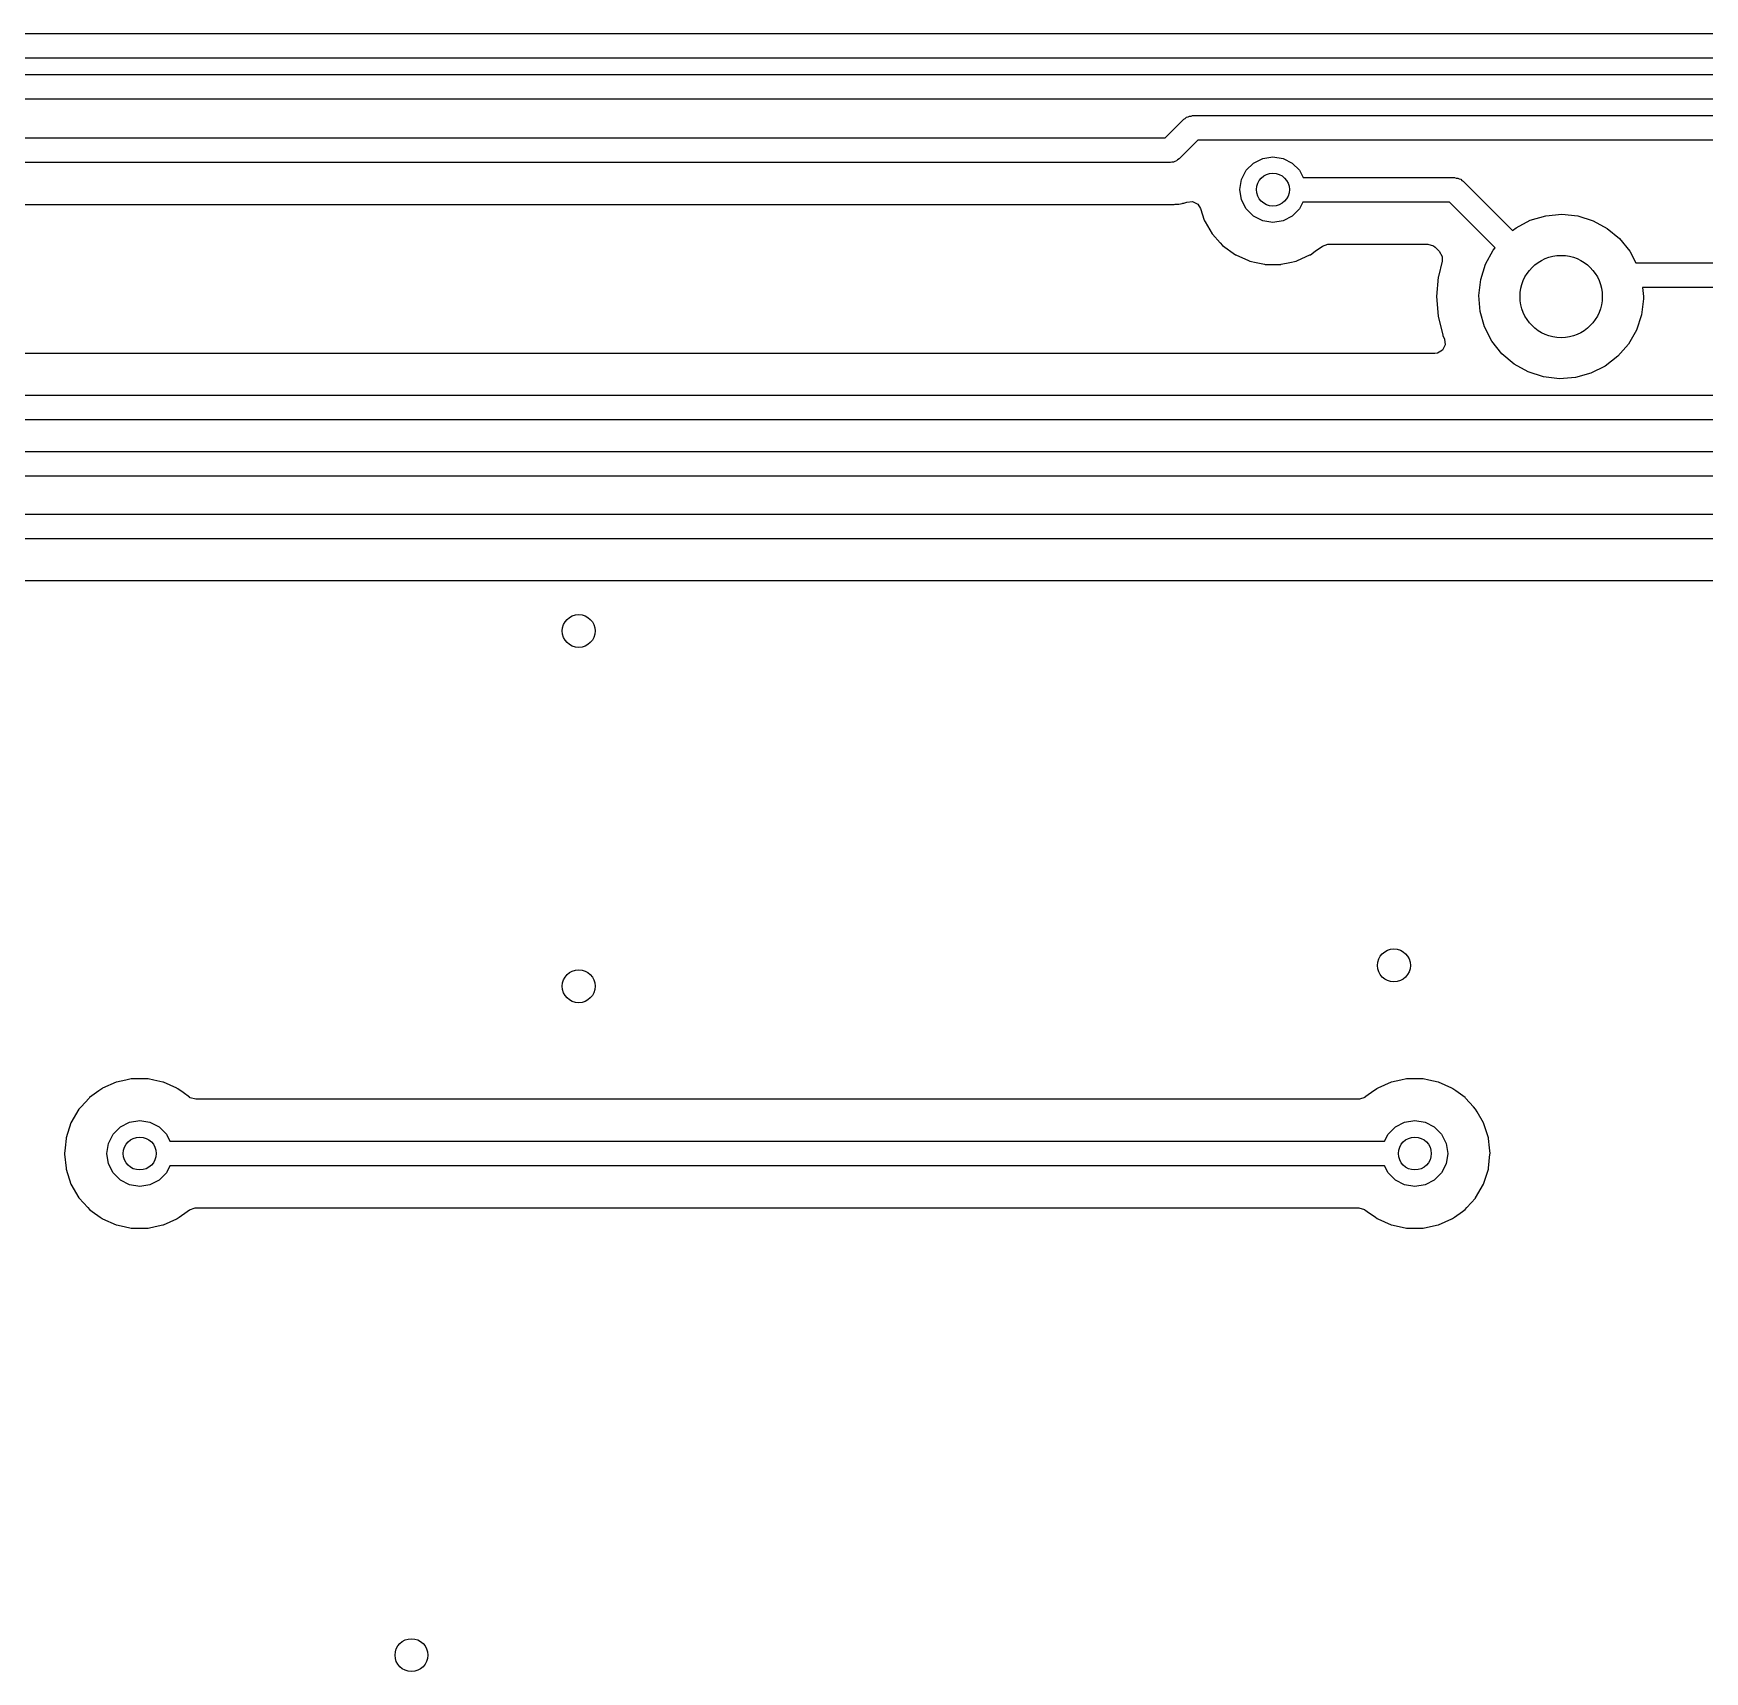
# Model space of a CAD drawing. Extents: x 51 to 243, y -135 to -54.
# Drawn here: x 156.7 to 177, y -93.93 to -74.02 of the extents above; entities that cross this region are included whole.
import ezdxf

# ---------------------------------------------------------------- set-up
doc = ezdxf.new("R2010")
doc.units = 0
doc.layers.add('BLACK', color=7, linetype='CONTINUOUS')

msp = doc.modelspace()

# ---------------------------------------------------------------- linework, layer by layer
at = {"layer": 'BLACK', "linetype": 'CONTINUOUS'}
for p, q in [((147.687, -74.018), (209.183, -74.018)), ((209.183, -74.318), (147.687, -74.318)), ((147.88, -74.5175), (195.064, -74.5175)), ((195.001, -74.8175), (147.943, -74.8175)), ((170.449, -75.288), (170.676, -75.061)), ((170.676, -75.061), (170.693, -75.0511)), ((170.693, -75.0511), (170.707, -75.0371)), ((170.707, -75.0371), (170.726, -75.032)), ((170.726, -75.032), (170.743, -75.0221)), ((170.743, -75.0221), (170.763, -75.0221)), ((170.763, -75.0221), (170.782, -75.017)), ((170.782, -75.017), (177.499, -75.017)), ((97.395, -75.288), (170.449, -75.288)), ((170.844, -75.317), (170.617, -75.5441)), ((177.437, -75.317), (170.844, -75.317)), ((171.522, -75.5929), (171.634, -75.5361)), ((171.634, -75.5361), (171.757, -75.5165)), ((171.757, -75.5165), (171.881, -75.5361)), ((171.881, -75.5361), (171.993, -75.5929)), ((170.511, -75.588), (97.395, -75.588)), ((170.53, -75.5829), (170.511, -75.588)), ((170.55, -75.5829), (170.53, -75.5829)), ((170.567, -75.573), (170.55, -75.5829)), ((170.586, -75.5679), (170.567, -75.573)), ((170.6, -75.5539), (170.586, -75.5679)), ((170.617, -75.5441), (170.6, -75.5539)), ((171.377, -75.7929), (171.434, -75.6814)), ((171.434, -75.6814), (171.522, -75.5929)), ((171.993, -75.5929), (172.081, -75.6814)), ((172.081, -75.6814), (172.126, -75.7705)), ((171.357, -75.9165), (171.377, -75.7929)), ((171.377, -76.0401), (171.357, -75.9165)), ((172.126, -75.7705), (173.965, -75.7705)), ((173.965, -75.7705), (173.984, -75.7756)), ((173.984, -75.7756), (174.003, -75.7756)), ((174.003, -75.7756), (174.02, -75.7855)), ((174.02, -75.7855), (174.04, -75.7906)), ((174.04, -75.7906), (174.053, -75.8046)), ((174.053, -75.8046), (174.071, -75.8145)), ((174.071, -75.8145), (174.67, -76.4136)), ((97.7082, -76.0965), (170.429, -76.0965)), ((170.429, -76.0965), (170.441, -76.0971)), ((170.441, -76.0971), (170.441, -76.0971)), ((170.441, -76.0971), (170.449, -76.0988)), ((170.449, -76.0988), (170.52, -76.0966)), ((170.52, -76.0966), (170.524, -76.0965)), ((170.524, -76.0965), (170.553, -76.0965)), ((170.553, -76.0965), (170.557, -76.0959)), ((170.557, -76.0959), (170.569, -76.095)), ((170.569, -76.095), (170.615, -76.0936)), ((170.615, -76.0936), (170.636, -76.0876)), ((170.636, -76.0876), (170.655, -76.0836)), ((170.655, -76.0836), (170.662, -76.0827)), ((170.662, -76.0827), (170.668, -76.0819)), ((170.668, -76.0819), (170.676, -76.0809)), ((170.668, -76.0819), (170.668, -76.0819)), ((170.676, -76.0809), (170.71, -76.0674)), ((170.71, -76.0674), (170.781, -76.0609)), ((170.781, -76.0609), (170.844, -76.0937)), ((170.844, -76.0937), (170.877, -76.1456)), ((170.877, -76.1456), (170.923, -76.2881)), ((171.434, -76.1516), (171.377, -76.0401)), ((172.122, -76.0705), (172.081, -76.1516)), ((173.902, -76.0705), (172.122, -76.0705)), ((174.457, -76.6249), (173.902, -76.0705)), ((170.923, -76.2881), (170.926, -76.2938)), ((170.926, -76.2938), (170.926, -76.2938)), ((170.926, -76.2938), (170.934, -76.3068)), ((170.934, -76.3068), (171.018, -76.4535)), ((171.522, -76.2401), (171.434, -76.1516)), ((171.634, -76.2969), (171.522, -76.2401)), ((171.757, -76.3165), (171.634, -76.2969)), ((171.881, -76.2969), (171.757, -76.3165)), ((171.993, -76.2401), (171.881, -76.2969)), ((172.081, -76.1516), (171.993, -76.2401)), ((174.712, -76.3792), (174.885, -76.2888)), ((174.885, -76.2888), (175.073, -76.2337)), ((175.073, -76.2337), (175.267, -76.216)), ((175.267, -76.216), (175.461, -76.2364)), ((175.461, -76.2364), (175.648, -76.2941)), ((175.648, -76.2941), (175.819, -76.387)), ((171.018, -76.4535), (171.023, -76.4584)), ((171.023, -76.4584), (171.023, -76.4584)), ((171.023, -76.4584), (171.118, -76.5645)), ((174.67, -76.4136), (174.712, -76.3792)), ((175.819, -76.387), (175.97, -76.5114)), ((175.97, -76.5114), (176.093, -76.6626)), ((171.118, -76.5645), (171.146, -76.5954)), ((171.146, -76.5954), (171.301, -76.7076)), ((171.301, -76.7076), (171.307, -76.7103)), ((171.307, -76.7103), (171.307, -76.7103)), ((171.307, -76.7103), (171.46, -76.7786)), ((172.055, -76.7786), (172.208, -76.7103)), ((172.208, -76.7103), (172.214, -76.7076)), ((172.208, -76.7103), (172.208, -76.7103)), ((172.214, -76.7076), (172.271, -76.6661)), ((172.271, -76.6661), (172.358, -76.6031)), ((172.358, -76.6031), (172.425, -76.5792)), ((172.425, -76.5792), (172.432, -76.579)), ((172.432, -76.579), (173.64, -76.579)), ((173.64, -76.579), (173.708, -76.599)), ((173.708, -76.599), (173.729, -76.6159)), ((173.729, -76.6159), (173.779, -76.6661)), ((173.779, -76.6661), (173.813, -76.7284)), ((173.813, -76.7284), (173.812, -76.7846)), ((174.341, -76.8221), (174.435, -76.651)), ((174.435, -76.651), (174.457, -76.6249)), ((176.093, -76.6626), (176.169, -76.8057)), ((171.46, -76.7786), (171.475, -76.7853)), ((171.475, -76.7853), (171.552, -76.8016)), ((171.552, -76.8016), (171.655, -76.8237)), ((171.655, -76.8237), (171.655, -76.8237)), ((171.655, -76.8237), (171.662, -76.825)), ((171.662, -76.825), (171.853, -76.825)), ((171.853, -76.825), (171.859, -76.8237)), ((171.859, -76.8237), (171.963, -76.8016)), ((171.859, -76.8237), (171.859, -76.8237)), ((171.963, -76.8016), (172.04, -76.7853)), ((172.04, -76.7853), (172.055, -76.7786)), ((173.812, -76.7846), (173.768, -76.9707)), ((174.282, -77.0081), (174.341, -76.8221)), ((176.169, -76.8057), (177.998, -76.8057)), ((173.765, -76.9793), (173.747, -77.216)), ((173.768, -76.9707), (173.765, -76.9793)), ((174.26, -77.202), (174.282, -77.0081)), ((178.06, -77.1057), (176.249, -77.1057)), ((176.249, -77.1057), (176.26, -77.216)), ((173.747, -77.216), (173.765, -77.4527)), ((174.276, -77.3965), (174.26, -77.202)), ((176.26, -77.2439), (176.235, -77.4375)), ((176.26, -77.216), (176.26, -77.2439)), ((173.765, -77.4527), (173.767, -77.4575)), ((173.767, -77.4575), (173.767, -77.4575)), ((173.767, -77.4575), (173.8, -77.5986)), ((174.33, -77.5841), (174.276, -77.3965)), ((176.235, -77.4375), (176.174, -77.6227)), ((173.8, -77.5986), (173.821, -77.6836)), ((173.821, -77.6836), (173.823, -77.6882)), ((173.823, -77.6882), (173.823, -77.6882)), ((173.823, -77.6882), (173.841, -77.7328)), ((173.841, -77.7328), (173.849, -77.8034)), ((174.419, -77.7577), (174.33, -77.5841)), ((174.541, -77.9107), (174.419, -77.7577)), ((176.174, -77.6227), (176.077, -77.7924)), ((173.725, -77.907), (144.267, -77.907)), ((173.756, -77.9031), (173.725, -77.907)), ((173.817, -77.8669), (173.756, -77.9031)), ((173.849, -77.8034), (173.817, -77.8669)), ((174.689, -78.0371), (174.541, -77.9107)), ((175.95, -77.9402), (175.796, -78.0603)), ((176.077, -77.7924), (175.95, -77.9402)), ((174.86, -78.1324), (174.689, -78.0371)), ((175.045, -78.1927), (174.86, -78.1324)), ((175.622, -78.1483), (175.434, -78.2008)), ((175.796, -78.0603), (175.622, -78.1483)), ((175.239, -78.2158), (175.045, -78.1927)), ((175.434, -78.2008), (175.239, -78.2158)), ((143.899, -78.4155), (211.948, -78.4155)), ((212.01, -78.7155), (143.836, -78.7155)), ((111.619, -79.098), (218.124, -79.098)), ((218.186, -79.398), (111.619, -79.398)), ((107.301, -79.86), (202.692, -79.86)), ((202.63, -80.16), (107.301, -80.16)), ((143.05, -80.6685), (202.367, -80.6685)), ((157.491, -86.868), (157.377, -86.9511)), ((157.526, -86.8428), (157.491, -86.868)), ((157.531, -86.8389), (157.526, -86.8428)), ((157.526, -86.8428), (157.526, -86.8428)), ((157.537, -86.8362), (157.531, -86.8389)), ((157.7, -86.7639), (157.537, -86.8362)), ((157.537, -86.8362), (157.537, -86.8362)), ((157.706, -86.7612), (157.7, -86.7639)), ((157.7, -86.7639), (157.7, -86.7639)), ((157.818, -86.7373), (157.706, -86.7612)), ((157.886, -86.7229), (157.818, -86.7373)), ((157.893, -86.7215), (157.886, -86.7229)), ((157.886, -86.7229), (157.886, -86.7229)), ((158.083, -86.7215), (157.893, -86.7215)), ((158.09, -86.7229), (158.083, -86.7215)), ((158.158, -86.7373), (158.09, -86.7229)), ((158.09, -86.7229), (158.09, -86.7229)), ((158.27, -86.7612), (158.158, -86.7373)), ((158.276, -86.7639), (158.27, -86.7612)), ((158.439, -86.8362), (158.276, -86.7639)), ((158.276, -86.7639), (158.276, -86.7639)), ((158.445, -86.8389), (158.439, -86.8362)), ((158.439, -86.8362), (158.439, -86.8362)), ((158.45, -86.8428), (158.445, -86.8389)), ((158.515, -86.8902), (158.45, -86.8428)), ((158.45, -86.8428), (158.45, -86.8428)), ((158.594, -86.9473), (158.515, -86.8902)), ((172.955, -86.8902), (172.876, -86.9473)), ((173.02, -86.8428), (172.955, -86.8902)), ((173.025, -86.8389), (173.02, -86.8428)), ((173.02, -86.8428), (173.02, -86.8428)), ((173.031, -86.8362), (173.025, -86.8389)), ((173.194, -86.7639), (173.031, -86.8362)), ((173.031, -86.8362), (173.031, -86.8362)), ((173.2, -86.7612), (173.194, -86.7639)), ((173.194, -86.7639), (173.194, -86.7639)), ((173.312, -86.7373), (173.2, -86.7612)), ((173.38, -86.7229), (173.312, -86.7373)), ((173.387, -86.7215), (173.38, -86.7229)), ((173.38, -86.7229), (173.38, -86.7229)), ((173.577, -86.7215), (173.387, -86.7215)), ((173.584, -86.7229), (173.577, -86.7215)), ((173.652, -86.7373), (173.584, -86.7229)), ((173.584, -86.7229), (173.584, -86.7229)), ((173.764, -86.7612), (173.652, -86.7373)), ((173.77, -86.7639), (173.764, -86.7612)), ((173.933, -86.8362), (173.77, -86.7639)), ((173.77, -86.7639), (173.77, -86.7639)), ((173.939, -86.8389), (173.933, -86.8362)), ((173.933, -86.8362), (173.933, -86.8362)), ((173.944, -86.8428), (173.939, -86.8389)), ((173.979, -86.868), (173.944, -86.8428)), ((173.944, -86.8428), (173.944, -86.8428)), ((174.093, -86.9511), (173.979, -86.868)), ((157.249, -87.0931), (157.153, -87.2584)), ((157.275, -87.0642), (157.249, -87.0931)), ((157.372, -86.956), (157.275, -87.0642)), ((157.377, -86.9511), (157.372, -86.956)), ((157.372, -86.956), (157.372, -86.956)), ((158.594, -86.9474), (158.594, -86.9473)), ((158.6, -86.9515), (158.594, -86.9474)), ((158.668, -86.9715), (158.6, -86.9515)), ((172.802, -86.9715), (158.668, -86.9715)), ((172.809, -86.9713), (172.802, -86.9715)), ((172.876, -86.9474), (172.809, -86.9713)), ((172.876, -86.9473), (172.876, -86.9474)), ((174.098, -86.956), (174.093, -86.9511)), ((174.195, -87.0642), (174.098, -86.956)), ((174.098, -86.956), (174.098, -86.956)), ((174.221, -87.0931), (174.195, -87.0642)), ((174.238, -87.122), (174.221, -87.0931)), ((157.153, -87.2584), (157.094, -87.4401)), ((157.664, -87.3949), (157.753, -87.3064)), ((157.753, -87.3064), (157.864, -87.2496)), ((157.864, -87.2496), (157.988, -87.23)), ((157.988, -87.23), (158.112, -87.2496)), ((158.112, -87.2496), (158.223, -87.3064)), ((158.223, -87.3064), (158.312, -87.3949)), ((173.158, -87.3949), (173.247, -87.3064)), ((173.247, -87.3064), (173.358, -87.2496)), ((173.358, -87.2496), (173.482, -87.23)), ((173.482, -87.23), (173.606, -87.2496)), ((173.606, -87.2496), (173.717, -87.3064)), ((173.717, -87.3064), (173.806, -87.3949)), ((174.317, -87.2584), (174.238, -87.122)), ((174.376, -87.4401), (174.317, -87.2584)), ((157.094, -87.4466), (157.082, -87.5595)), ((157.094, -87.4401), (157.094, -87.4466)), ((157.094, -87.4466), (157.094, -87.4466)), ((157.588, -87.63), (157.608, -87.5064)), ((157.608, -87.5064), (157.664, -87.3949)), ((158.312, -87.3949), (158.355, -87.48)), ((158.355, -87.48), (173.115, -87.48)), ((173.115, -87.48), (173.158, -87.3949)), ((173.806, -87.3949), (173.862, -87.5064)), ((173.862, -87.5064), (173.882, -87.63)), ((174.376, -87.4466), (174.376, -87.4401)), ((174.388, -87.5595), (174.376, -87.4466)), ((174.376, -87.4466), (174.376, -87.4466)), ((157.082, -87.5595), (157.074, -87.63)), ((157.074, -87.63), (157.075, -87.6366)), ((157.075, -87.6366), (157.093, -87.809)), ((157.608, -87.7536), (157.588, -87.63)), ((173.882, -87.63), (173.862, -87.7536)), ((174.377, -87.809), (174.395, -87.6366)), ((174.396, -87.63), (174.388, -87.5595)), ((174.395, -87.6366), (174.396, -87.63)), ((157.093, -87.809), (157.094, -87.8199)), ((157.094, -87.8199), (157.153, -88.0016)), ((157.664, -87.8651), (157.608, -87.7536)), ((157.753, -87.9536), (157.664, -87.8651)), ((158.312, -87.8651), (158.223, -87.9536)), ((158.355, -87.78), (158.312, -87.8651)), ((173.115, -87.78), (158.355, -87.78)), ((173.158, -87.8651), (173.115, -87.78)), ((173.247, -87.9536), (173.158, -87.8651)), ((173.806, -87.8651), (173.717, -87.9536)), ((173.862, -87.7536), (173.806, -87.8651)), ((174.317, -88.0016), (174.376, -87.8199)), ((174.376, -87.8199), (174.377, -87.809)), ((157.153, -88.0016), (157.249, -88.1669)), ((157.864, -88.0104), (157.753, -87.9536)), ((157.988, -88.03), (157.864, -88.0104)), ((158.112, -88.0104), (157.988, -88.03)), ((158.223, -87.9536), (158.112, -88.0104)), ((173.358, -88.0104), (173.247, -87.9536)), ((173.482, -88.03), (173.358, -88.0104)), ((173.606, -88.0104), (173.482, -88.03)), ((173.717, -87.9536), (173.606, -88.0104)), ((174.221, -88.1669), (174.317, -88.0016)), ((157.249, -88.1669), (157.253, -88.1719)), ((157.253, -88.1719), (157.253, -88.1719)), ((157.253, -88.1719), (157.357, -88.287)), ((157.357, -88.287), (157.377, -88.3089)), ((157.377, -88.3089), (157.41, -88.3331)), ((158.566, -88.3331), (158.594, -88.3126)), ((158.594, -88.3126), (158.661, -88.2887)), ((158.661, -88.2887), (158.668, -88.2885)), ((158.668, -88.2885), (172.802, -88.2885)), ((172.802, -88.2885), (172.87, -88.3085)), ((172.87, -88.3085), (172.876, -88.3126)), ((172.876, -88.3126), (172.904, -88.3331)), ((174.06, -88.3331), (174.093, -88.3089)), ((174.093, -88.3089), (174.113, -88.287)), ((174.113, -88.287), (174.217, -88.1719)), ((174.217, -88.1719), (174.221, -88.1669)), ((174.217, -88.1719), (174.217, -88.1719)), ((157.41, -88.3331), (157.508, -88.4041)), ((157.508, -88.4041), (157.531, -88.4211)), ((157.531, -88.4211), (157.537, -88.4238)), ((157.537, -88.4238), (157.537, -88.4238)), ((157.537, -88.4238), (157.7, -88.4961)), ((157.7, -88.4961), (157.706, -88.4988)), ((157.706, -88.4988), (157.799, -88.5186)), ((157.799, -88.5186), (157.886, -88.5371)), ((158.09, -88.5371), (158.177, -88.5186)), ((158.177, -88.5186), (158.27, -88.4988)), ((158.27, -88.4988), (158.276, -88.4961)), ((158.276, -88.4961), (158.439, -88.4238)), ((158.439, -88.4238), (158.445, -88.4211)), ((158.439, -88.4238), (158.439, -88.4238)), ((158.445, -88.4211), (158.468, -88.4041)), ((158.468, -88.4041), (158.566, -88.3331)), ((172.904, -88.3331), (173.002, -88.4041)), ((173.002, -88.4041), (173.025, -88.4211)), ((173.025, -88.4211), (173.031, -88.4238)), ((173.031, -88.4238), (173.031, -88.4238)), ((173.031, -88.4238), (173.194, -88.4961)), ((173.194, -88.4961), (173.2, -88.4988)), ((173.2, -88.4988), (173.293, -88.5186)), ((173.293, -88.5186), (173.38, -88.5371)), ((173.584, -88.5371), (173.671, -88.5186)), ((173.671, -88.5186), (173.764, -88.4988)), ((173.764, -88.4988), (173.77, -88.4961)), ((173.77, -88.4961), (173.933, -88.4238)), ((173.933, -88.4238), (173.939, -88.4211)), ((173.933, -88.4238), (173.933, -88.4238)), ((173.939, -88.4211), (173.962, -88.4041)), ((173.962, -88.4041), (174.06, -88.3331)), ((157.886, -88.5371), (157.886, -88.5371)), ((157.886, -88.5371), (157.893, -88.5385)), ((157.893, -88.5385), (158.083, -88.5385)), ((158.083, -88.5385), (158.09, -88.5371)), ((158.09, -88.5371), (158.09, -88.5371)), ((173.38, -88.5371), (173.38, -88.5371)), ((173.38, -88.5371), (173.387, -88.5385)), ((173.387, -88.5385), (173.577, -88.5385)), ((173.577, -88.5385), (173.584, -88.5371)), ((173.584, -88.5371), (173.584, -88.5371))]:
    msp.add_line(p, q, dxfattribs=at)
at = {"layer": 'BLACK'}
for centre, radius in [((171.757, -75.9165), 0.2), ((175.26, -77.216), 0.5), ((163.322, -81.28), 0.2), ((173.228, -85.344), 0.2), ((163.322, -85.598), 0.2), ((157.988, -87.63), 0.2), ((173.482, -87.63), 0.2), ((161.29, -93.726), 0.2)]:
    msp.add_circle(centre, radius, dxfattribs=at)

doc.saveas('drawing.dxf')
